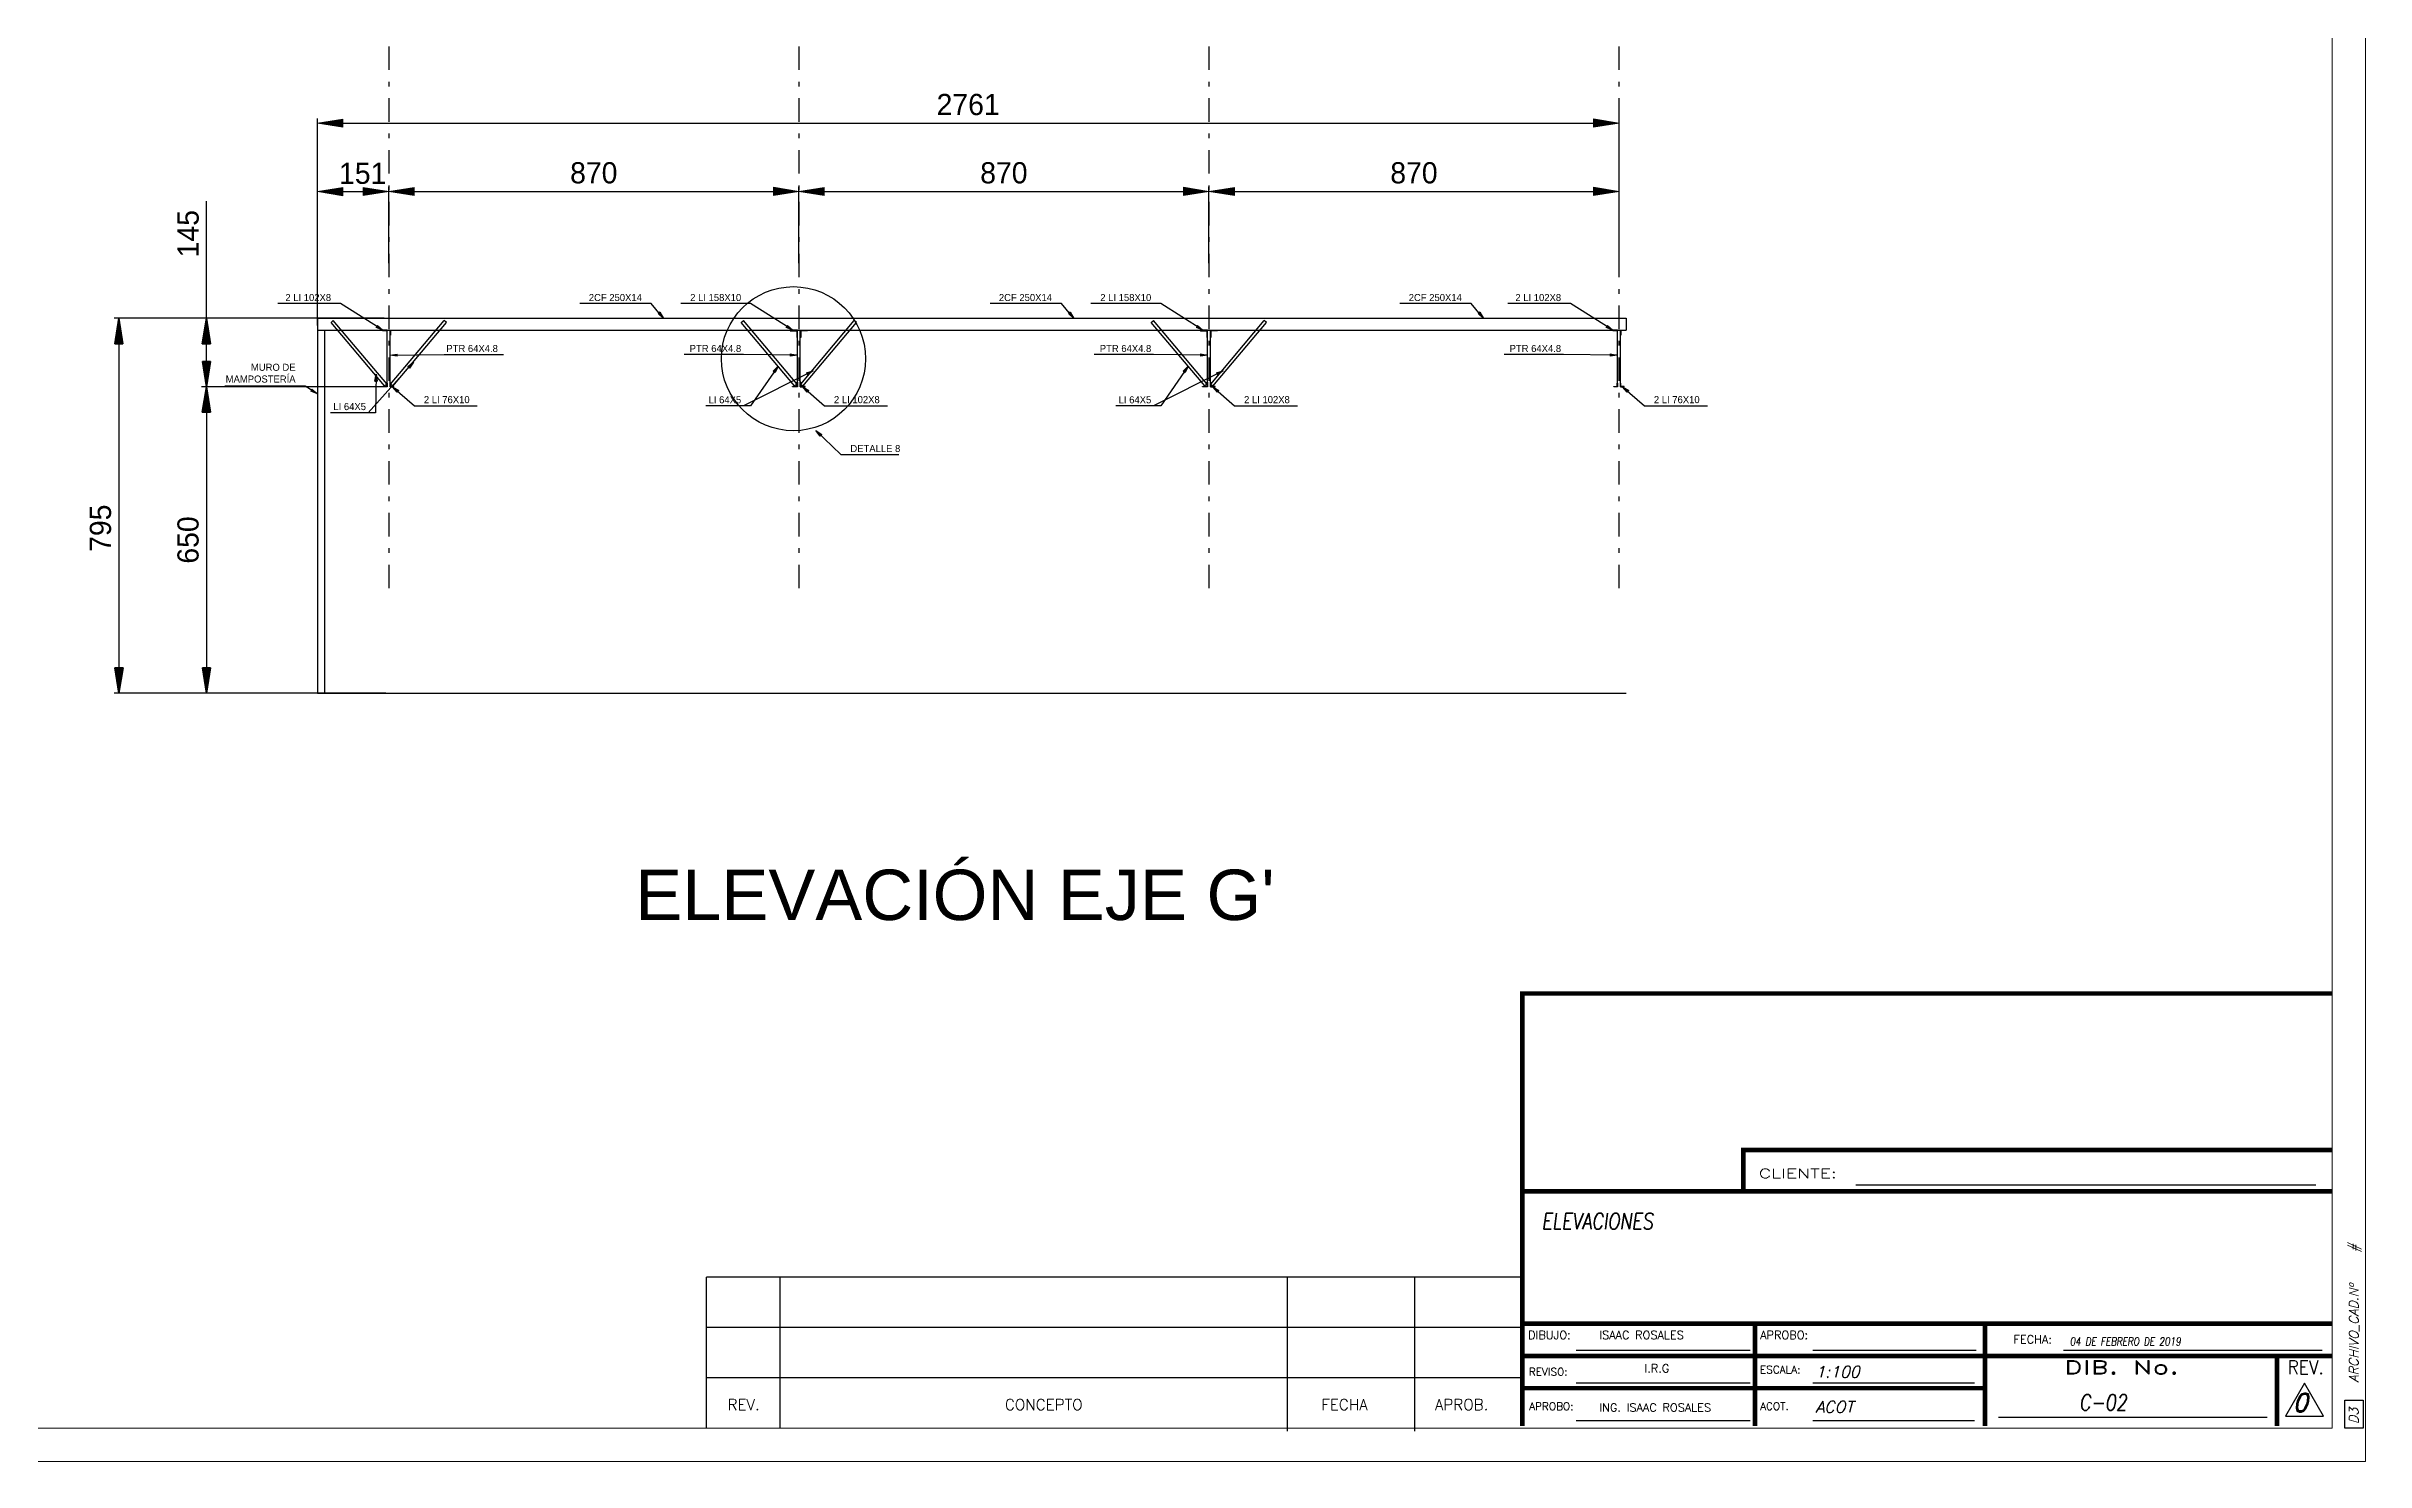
# Model space of a CAD drawing. Header units: millimetres. Extents: x 0 to 11971, y -30495 to 57.
# Drawn here: x 137.89 to 187.09, y 0 to 30.03 of the extents above; entities that cross this region are included whole.
import ezdxf
from ezdxf.enums import TextEntityAlignment as Align

# ---------------------------------------------------------------- set-up
doc = ezdxf.new("R2010")
doc.units = ezdxf.units.MM
for name, pattern in [('CENTER', [50.8, 31.75, -6.35, 6.35, -6.35]), ('DASHDOT', [1, 0.5, -0.25, 0, -0.25]), ('HIDDEN', [9.525, 6.35, -3.175]), ('PHANTOM', [2.5, 1.25, -0.25, 0.25, -0.25, 0.25, -0.25])]:
    doc.linetypes.add(name, pattern=pattern)
for name, color, linetype in [('1', 2, 'CENTER'), ('2', 4, 'Continuous'), ('3', 4, 'Continuous'), ('4', 3, 'HIDDEN'), ('6', 7, 'Continuous'), ('7', 1, 'PHANTOM'), ('ACERO', 5, 'Continuous'), ('C', 11, 'Continuous'), ('EJES', 250, 'DASHDOT'), ('MEM', 7, 'Continuous'), ('Muro', 242, 'Continuous')]:
    doc.layers.add(name, color=color, linetype=linetype)
doc.styles.add('LEROY', font='stylu.ttf')
doc.styles.add('ROMAND', font='romand.shx', dxfattribs={"width": 0.8, "oblique": 8})
doc.styles.add('SWISS', font='SAS_____.pfb')
doc.dimstyles.new('LEROY', dxfattribs={"dimtxt": 0.15, "dimasz": 0.18, "dimexe": 0.1, "dimexo": 0.1, "dimgap": 0.05, "dimtad": 1, "dimdec": 0, "dimlfac": 100, "dimzin": 0, "dimdsep": 46, "dimtxsty": 'LEROY', "dimblk1": 'FLECHA', "dimblk2": 'FLECHA', "dimsah": 1, "dimcen": 0.2, "dimclrd": 256, "dimclre": 256, "dimclrt": 5, "dimadec": 0, "dimazin": 0, "dimtfac": 0.5, "dimtdec": 0, "dimtix": 1, "dimtofl": 0, "dimtmove": 0, "dimatfit": 3, "dimldrblk": 'FLECHA', "dimfxl": 1, "dimtolj": 1, "dimtzin": 0, "dimarcsym": 0})
doc.dimstyles.new('LEROY_CONC', dxfattribs={"dimtxt": 0.15, "dimasz": 0.15, "dimexe": 0.08, "dimexo": 0.08, "dimgap": 0.05, "dimtad": 1, "dimdec": 0, "dimlfac": 20, "dimzin": 0, "dimdsep": 46, "dimtxsty": 'LEROY', "dimblk1": 'FLECHA', "dimblk2": 'FLECHA', "dimsah": 1, "dimcen": 0.2, "dimclrd": 256, "dimclre": 256, "dimclrt": 5, "dimadec": 0, "dimazin": 0, "dimtfac": 0.5, "dimtdec": 0, "dimtix": 1, "dimtofl": 0, "dimtmove": 0, "dimatfit": 3, "dimldrblk": 'FLECHA', "dimfxl": 1, "dimtolj": 1, "dimtzin": 0, "dimarcsym": 0})

# ---------------------------------------------------------------- blocks, each defined once
blk = doc.blocks.new('FLECHA')
at = {"linetype": 'Continuous'}
blk.add_hatch(color=5, dxfattribs=at).paths.add_polyline_path([(0, 0), (-1, 0.162), (-1, -0.157)])
at = {"color": 5, "linetype": 'Continuous'}
blk.add_line((-1, 0.162), (-1, -0.157), dxfattribs=at)
blk.add_lwpolyline([(-1, 0.162), (0, 0), (-1, -0.157)], dxfattribs=at)
blk = doc.blocks.new('*D93')
at = {"layer": 'C', "lineweight": -2, "transparency": 16777216}
for p, q in [((143.536, 24.261), (139.328, 24.261)), ((139.428, 23.721), (139.428, 16.847)), ((143.236, 16.307), (139.328, 16.307))]:
    blk.add_line(p, q, dxfattribs=at)
at = {"layer": 'Defpoints', "color": 0, "transparency": 16777216}
for p in [(143.636, 24.261), (139.428, 16.307), (143.336, 16.307)]:
    blk.add_point(p, dxfattribs=at)
at = {"layer": 'C', "lineweight": -2, "transparency": 16777216, "xscale": 0.54, "yscale": 0.54, "zscale": 0.54}
for p, rotation in [((139.428, 24.261), 90), ((139.428, 16.307), 270)]:
    blk.add_blockref('FLECHA', p, dxfattribs=dict(at, rotation=rotation))
at = {"layer": 'C', "color": 7, "transparency": 16777216, "insert": (139.037, 19.807), "char_height": 0.45, "attachment_point": 5, "rotation": 90, "style": 'LEROY'}
blk.add_mtext('\\A1;795', dxfattribs=at)
blk = doc.blocks.new('*D94')
at = {"layer": 'C', "lineweight": -2, "transparency": 16777216}
for p, q in [((145.019, 22.807), (141.182, 22.807)), ((141.282, 22.267), (141.282, 16.847)), ((145.09, 16.307), (141.182, 16.307))]:
    blk.add_line(p, q, dxfattribs=at)
at = {"layer": 'Defpoints', "color": 0, "transparency": 16777216}
for p in [(145.119, 22.807), (141.282, 16.307), (145.19, 16.307)]:
    blk.add_point(p, dxfattribs=at)
at = {"layer": 'C', "lineweight": -2, "transparency": 16777216, "xscale": 0.54, "yscale": 0.54, "zscale": 0.54}
for p, rotation in [((141.282, 22.807), 90), ((141.282, 16.307), 270)]:
    blk.add_blockref('FLECHA', p, dxfattribs=dict(at, rotation=rotation))
at = {"layer": 'C', "color": 7, "transparency": 16777216, "insert": (140.895, 19.557), "char_height": 0.45, "attachment_point": 5, "rotation": 90, "style": 'LEROY'}
blk.add_mtext('\\A1;650', dxfattribs=at)
blk = doc.blocks.new('*D95')
at = {"layer": 'C', "lineweight": -2, "transparency": 16777216}
for p, q in [((141.282, 24.261), (141.282, 26.746)), ((145.051, 24.261), (141.182, 24.261)), ((141.282, 23.347), (141.282, 23.721)), ((145.09, 22.807), (141.182, 22.807))]:
    blk.add_line(p, q, dxfattribs=at)
at = {"layer": 'Defpoints', "color": 0, "transparency": 16777216}
for p in [(145.151, 24.261), (141.282, 22.807), (145.19, 22.807)]:
    blk.add_point(p, dxfattribs=at)
at = {"layer": 'C', "lineweight": -2, "transparency": 16777216, "xscale": 0.54, "yscale": 0.54, "zscale": 0.54}
for p, rotation in [((141.282, 24.261), 90), ((141.282, 22.807), 270)]:
    blk.add_blockref('FLECHA', p, dxfattribs=dict(at, rotation=rotation))
at = {"layer": 'C', "color": 7, "transparency": 16777216, "insert": (140.897, 26.057), "char_height": 0.45, "attachment_point": 5, "rotation": 90, "style": 'LEROY'}
blk.add_mtext('\\A1;145', dxfattribs=at)
blk = doc.blocks.new('*D96')
at = {"layer": 'C', "lineweight": -2, "transparency": 16777216}
for p, q in [((143.636, 24.107), (143.636, 28.504)), ((144.176, 28.404), (170.711, 28.404)), ((171.251, 26.881), (171.251, 28.504))]:
    blk.add_line(p, q, dxfattribs=at)
at = {"layer": 'Defpoints', "color": 0, "transparency": 16777216}
for p in [(171.251, 28.404), (171.251, 26.781), (143.636, 24.007)]:
    blk.add_point(p, dxfattribs=at)
at = {"layer": 'C', "lineweight": -2, "transparency": 16777216, "xscale": 0.54, "yscale": 0.54, "zscale": 0.54, "rotation": 180}
blk.add_blockref('FLECHA', (143.636, 28.404), dxfattribs=at)
at = {"layer": 'C', "lineweight": -2, "transparency": 16777216, "xscale": 0.54, "yscale": 0.54, "zscale": 0.54}
blk.add_blockref('FLECHA', (171.251, 28.404), dxfattribs=at)
at = {"layer": 'C', "color": 7, "transparency": 16777216, "insert": (157.443, 28.795), "char_height": 0.45, "attachment_point": 5, "style": 'LEROY'}
blk.add_mtext('\\A1;2761', dxfattribs=at)
blk = doc.blocks.new('*D97')
at = {"layer": 'C', "lineweight": -2, "transparency": 16777216}
for p, q in [((162.551, 26.035), (162.551, 27.053)), ((163.091, 26.953), (170.711, 26.953)), ((171.251, 25.43), (171.251, 27.053))]:
    blk.add_line(p, q, dxfattribs=at)
at = {"layer": 'Defpoints', "color": 0, "transparency": 16777216}
for p in [(171.251, 26.953), (162.551, 25.935), (171.251, 25.33)]:
    blk.add_point(p, dxfattribs=at)
at = {"layer": 'C', "lineweight": -2, "transparency": 16777216, "xscale": 0.54, "yscale": 0.54, "zscale": 0.54, "rotation": 180}
blk.add_blockref('FLECHA', (162.551, 26.953), dxfattribs=at)
at = {"layer": 'C', "lineweight": -2, "transparency": 16777216, "xscale": 0.54, "yscale": 0.54, "zscale": 0.54}
blk.add_blockref('FLECHA', (171.251, 26.953), dxfattribs=at)
at = {"layer": 'C', "color": 7, "transparency": 16777216, "insert": (166.901, 27.346), "char_height": 0.45, "attachment_point": 5, "style": 'LEROY'}
blk.add_mtext('\\A1;870', dxfattribs=at)
blk = doc.blocks.new('*D98')
at = {"layer": 'C', "lineweight": -2, "transparency": 16777216}
for p, q in [((153.851, 26.035), (153.851, 27.053)), ((154.391, 26.953), (162.011, 26.953)), ((162.551, 25.43), (162.551, 27.053))]:
    blk.add_line(p, q, dxfattribs=at)
at = {"layer": 'Defpoints', "color": 0, "transparency": 16777216}
for p in [(162.551, 26.953), (153.851, 25.935), (162.551, 25.33)]:
    blk.add_point(p, dxfattribs=at)
at = {"layer": 'C', "lineweight": -2, "transparency": 16777216, "xscale": 0.54, "yscale": 0.54, "zscale": 0.54, "rotation": 180}
blk.add_blockref('FLECHA', (153.851, 26.953), dxfattribs=at)
at = {"layer": 'C', "lineweight": -2, "transparency": 16777216, "xscale": 0.54, "yscale": 0.54, "zscale": 0.54}
blk.add_blockref('FLECHA', (162.551, 26.953), dxfattribs=at)
at = {"layer": 'C', "color": 7, "transparency": 16777216, "insert": (158.201, 27.346), "char_height": 0.45, "attachment_point": 5, "style": 'LEROY'}
blk.add_mtext('\\A1;870', dxfattribs=at)
blk = doc.blocks.new('*D99')
at = {"layer": 'C', "lineweight": -2, "transparency": 16777216}
for p, q in [((145.151, 26.035), (145.151, 27.053)), ((145.691, 26.953), (153.311, 26.953)), ((153.851, 25.43), (153.851, 27.053))]:
    blk.add_line(p, q, dxfattribs=at)
at = {"layer": 'Defpoints', "color": 0, "transparency": 16777216}
for p in [(153.851, 26.953), (145.151, 25.935), (153.851, 25.33)]:
    blk.add_point(p, dxfattribs=at)
at = {"layer": 'C', "lineweight": -2, "transparency": 16777216, "xscale": 0.54, "yscale": 0.54, "zscale": 0.54, "rotation": 180}
blk.add_blockref('FLECHA', (145.151, 26.953), dxfattribs=at)
at = {"layer": 'C', "lineweight": -2, "transparency": 16777216, "xscale": 0.54, "yscale": 0.54, "zscale": 0.54}
blk.add_blockref('FLECHA', (153.851, 26.953), dxfattribs=at)
at = {"layer": 'C', "color": 7, "transparency": 16777216, "insert": (149.501, 27.346), "char_height": 0.45, "attachment_point": 5, "style": 'LEROY'}
blk.add_mtext('\\A1;870', dxfattribs=at)
blk = doc.blocks.new('*D100')
at = {"layer": 'C', "lineweight": -2, "transparency": 16777216}
for p, q in [((143.636, 26.035), (143.636, 27.051)), ((144.176, 26.951), (144.611, 26.951)), ((145.151, 25.43), (145.151, 27.051))]:
    blk.add_line(p, q, dxfattribs=at)
at = {"layer": 'Defpoints', "color": 0, "transparency": 16777216}
for p in [(145.151, 26.951), (143.636, 25.935), (145.151, 25.33)]:
    blk.add_point(p, dxfattribs=at)
at = {"layer": 'C', "lineweight": -2, "transparency": 16777216, "xscale": 0.54, "yscale": 0.54, "zscale": 0.54, "rotation": 180}
blk.add_blockref('FLECHA', (143.636, 26.951), dxfattribs=at)
at = {"layer": 'C', "lineweight": -2, "transparency": 16777216, "xscale": 0.54, "yscale": 0.54, "zscale": 0.54}
blk.add_blockref('FLECHA', (145.151, 26.951), dxfattribs=at)
at = {"layer": 'C', "color": 7, "transparency": 16777216, "insert": (144.598, 27.336), "char_height": 0.45, "attachment_point": 5, "style": 'LEROY'}
blk.add_mtext('\\A1;151', dxfattribs=at)

msp = doc.modelspace()

# ---------------------------------------------------------------- linework, layer by layer
at = {"layer": '4', "color": 4, "linetype": 'Continuous'}
for p, q in [((169.2025, 3.9116), (151.8937, 3.9116)), ((151.8937, 1.7767), (151.8937, 3.9116)), ((153.4583, 1.7767), (153.4583, 3.9116)), ((164.2216, 1.7105), (164.2216, 3.9116)), ((166.9161, 0.6431), (166.9161, 3.9116)), ((169.2025, 2.8441), (151.8937, 2.8441)), ((151.8937, 0.7093), (151.8937, 2.8441)), ((153.4583, 0.7093), (153.4583, 2.8441)), ((164.2216, 0.6431), (164.2216, 2.8441)), ((169.2025, 1.7767), (151.8937, 1.7767))]:
    msp.add_line(p, q, dxfattribs=at)
at = {"layer": '6', "lineweight": 0}
for points in [[(101.7307, 57.3838), (187.0905, 57.3838), (187.0905, 0), (101.7307, 0)], [(102.44, 56.6745), (186.3812, 56.6745), (186.3812, 0.7093), (102.44, 0.7093)]]:
    msp.add_lwpolyline(points, close=True, dxfattribs=at)
at = {"layer": '6', "const_width": 0.0976}
for points in [[(186.3812, 9.934), (169.2025, 9.934), (169.2025, 0.759)], [(186.3812, 6.6154), (173.8876, 6.6154), (173.8876, 5.7369)], [(186.3812, 5.7369), (169.2025, 5.7369)], [(186.3812, 2.926), (169.2025, 2.926)], [(174.1352, 0.759), (174.1352, 2.926)], [(179.0155, 0.759), (179.0155, 2.926)], [(185.2099, 0.759), (185.2099, 2.2428)], [(179.0155, 1.5595), (169.2025, 1.5595)]]:
    msp.add_lwpolyline(points, dxfattribs=at)
at = {"layer": '6', "const_width": 0.0976, "flags": 128}
msp.add_lwpolyline([(186.3812, 2.2428), (169.2025, 2.2428)], dxfattribs=at)
at = {"layer": '7', "color": 7, "linetype": 'Continuous'}
msp.add_line((176.2725, 5.8759), (186.0374, 5.8759), dxfattribs=at)
at = {"layer": '7', "color": 1, "linetype": 'Continuous'}
for p, q in [((170.3419, 2.368), (174.0332, 2.368)), ((175.3652, 2.368), (178.8267, 2.368)), ((180.6811, 2.3675), (186.1676, 2.3675)), ((170.3419, 1.6737), (174.0332, 1.6737)), ((175.3652, 1.6737), (178.7902, 1.6737)), ((170.3419, 0.8698), (174.0332, 0.8698)), ((175.3652, 0.8698), (178.7902, 0.8698)), ((179.3014, 0.9423), (184.9989, 0.9423))]:
    msp.add_line(p, q, dxfattribs=at)
at = {"layer": '7'}
for points in [[(185.7909, 1.6651), (185.3881, 0.9674), (186.1937, 0.9674)], [(186.6497, 0.7093), (186.6497, 1.3023), (187.0407, 1.3023), (187.0407, 0.7093)]]:
    msp.add_lwpolyline(points, close=True, dxfattribs=at)
at = {"layer": 'ACERO'}
for p, q in [((143.636, 24.2614), (171.4009, 24.2614)), ((143.636, 24.2614), (143.636, 24.0074)), ((143.9266, 24.1711), (143.9752, 24.2121)), ((145.0617, 22.8265), (143.9266, 24.1711)), ((145.1102, 22.8674), (143.9752, 24.2121)), ((145.1911, 22.8668), (146.3266, 24.2121)), ((145.2361, 22.8216), (146.3752, 24.1711)), ((146.3752, 24.1711), (146.3266, 24.2121)), ((152.6266, 24.1711), (152.6752, 24.2121)), ((153.7617, 22.8265), (152.6266, 24.1711)), ((153.8102, 22.8674), (152.6752, 24.2121)), ((153.8911, 22.8668), (155.0266, 24.2121)), ((153.9361, 22.8216), (155.0752, 24.1711)), ((155.0752, 24.1711), (155.0266, 24.2121)), ((161.3266, 24.1711), (161.3752, 24.2121)), ((162.4617, 22.8265), (161.3266, 24.1711)), ((162.5102, 22.8674), (161.3752, 24.2121)), ((162.5911, 22.8668), (163.7266, 24.2121)), ((162.6361, 22.8216), (163.7752, 24.1711)), ((163.7752, 24.1711), (163.7266, 24.2121)), ((171.4009, 24.2614), (171.4009, 24.0074)), ((143.636, 24.0074), (171.4009, 24.0074)), ((145.1194, 22.8074), (145.1193, 24.0074)), ((145.1827, 22.8074), (145.1825, 24.0074)), ((153.8194, 22.8074), (153.8193, 24.0074)), ((153.8827, 22.8074), (153.8825, 24.0074)), ((162.5194, 22.8074), (162.5193, 24.0074)), ((162.5827, 22.8074), (162.5825, 24.0074)), ((171.2194, 22.8074), (171.2193, 24.0074)), ((171.2827, 22.8074), (171.2825, 24.0074)), ((145.0617, 22.8265), (145.1102, 22.8674)), ((145.2361, 22.8216), (145.1875, 22.8626)), ((153.7617, 22.8265), (153.8102, 22.8674)), ((153.9361, 22.8216), (153.8875, 22.8626)), ((162.4617, 22.8265), (162.5102, 22.8674)), ((162.6361, 22.8216), (162.5875, 22.8626))]:
    msp.add_line(p, q, dxfattribs=at)
for points in [[(145.1113, 23.9094, 0.4142136), (145.1153, 23.9054), (145.1193, 23.9054), (145.1193, 24.0074), (145.0173, 24.0074), (145.0173, 24.0034, 0.4142136), (145.0213, 23.9995), (145.1034, 23.9995, -0.4142136), (145.1113, 23.9915)], [(145.1905, 23.9094, -0.4142136), (145.1865, 23.9054), (145.1825, 23.9054), (145.1825, 24.0074), (145.2845, 24.0074), (145.2845, 24.0034, -0.4142136), (145.2805, 23.9995), (145.1984, 23.9995, 0.4142136), (145.1905, 23.9915)], [(153.8096, 23.9883), (153.8096, 23.8602, 0.4142136), (153.8144, 23.8554), (153.8192, 23.8554), (153.8192, 24.0074), (153.6672, 24.0074), (153.6672, 24.0026, 0.4142136), (153.6719, 23.9979), (153.8001, 23.9979, -0.4142136)], [(153.892, 23.9883), (153.892, 23.8602, -0.4142136), (153.8873, 23.8554), (153.8825, 23.8554), (153.8825, 24.0074), (154.0345, 24.0074), (154.0345, 24.0026, -0.4142136), (154.0298, 23.9979), (153.9016, 23.9979, 0.4142136)], [(162.5096, 23.9883), (162.5096, 23.8602, 0.4142136), (162.5144, 23.8554), (162.5192, 23.8554), (162.5192, 24.0074), (162.3672, 24.0074), (162.3672, 24.0026, 0.4142136), (162.3719, 23.9979), (162.5001, 23.9979, -0.4142136)], [(162.5922, 23.9883), (162.5922, 23.8602, -0.4142136), (162.5874, 23.8554), (162.5827, 23.8554), (162.5827, 24.0074), (162.7347, 24.0074), (162.7347, 24.0026, -0.4142136), (162.7299, 23.9979), (162.6017, 23.9979, 0.4142136)], [(171.2113, 23.9094, 0.4142136), (171.2153, 23.9054), (171.2193, 23.9054), (171.2193, 24.0074), (171.1173, 24.0074), (171.1173, 24.0034, 0.4142136), (171.1213, 23.9995), (171.2034, 23.9995, -0.4142136), (171.2113, 23.9915)], [(171.2905, 23.9094, -0.4142136), (171.2865, 23.9054), (171.2825, 23.9054), (171.2825, 24.0074), (171.3845, 24.0074), (171.3845, 24.0034, -0.4142136), (171.3805, 23.9995), (171.2984, 23.9995, 0.4142136), (171.2905, 23.9915)], [(145.1115, 22.8796, -0.4142136), (145.1155, 22.8836), (145.1194, 22.8836), (145.1194, 22.8074), (145.0432, 22.8074), (145.0432, 22.8114, -0.4142136), (145.0472, 22.8153), (145.1035, 22.8153, 0.4142136), (145.1115, 22.8233)], [(145.1906, 22.8796, 0.4142136), (145.1866, 22.8836), (145.1827, 22.8836), (145.1827, 22.8074), (145.2589, 22.8074), (145.2589, 22.8114, 0.4142136), (145.2549, 22.8153), (145.1985, 22.8153, -0.4142136), (145.1906, 22.8233)], [(153.8113, 22.9054, -0.4142136), (153.8153, 22.9094), (153.8193, 22.9094), (153.8193, 22.8074), (153.7173, 22.8074), (153.7173, 22.8114, -0.4142136), (153.7213, 22.8153), (153.8034, 22.8153, 0.4142136), (153.8113, 22.8233)], [(153.8905, 22.9054, 0.4142136), (153.8865, 22.9094), (153.8825, 22.9094), (153.8825, 22.8074), (153.9845, 22.8074), (153.9845, 22.8114, 0.4142136), (153.9805, 22.8153), (153.8984, 22.8153, -0.4142136), (153.8905, 22.8233)], [(162.5113, 22.9054, -0.4142136), (162.5153, 22.9094), (162.5193, 22.9094), (162.5193, 22.8074), (162.4173, 22.8074), (162.4173, 22.8114, -0.4142136), (162.4213, 22.8153), (162.5034, 22.8153, 0.4142136), (162.5113, 22.8233)], [(162.5905, 22.9054, 0.4142136), (162.5865, 22.9094), (162.5825, 22.9094), (162.5825, 22.8074), (162.6845, 22.8074), (162.6845, 22.8114, 0.4142136), (162.6805, 22.8153), (162.5984, 22.8153, -0.4142136), (162.5905, 22.8233)], [(171.2115, 22.8796, -0.4142136), (171.2155, 22.8836), (171.2194, 22.8836), (171.2194, 22.8074), (171.1432, 22.8074), (171.1432, 22.8114, -0.4142136), (171.1472, 22.8153), (171.2035, 22.8153, 0.4142136), (171.2115, 22.8233)], [(171.2906, 22.8796, 0.4142136), (171.2866, 22.8836), (171.2827, 22.8836), (171.2827, 22.8074), (171.3589, 22.8074), (171.3589, 22.8114, 0.4142136), (171.3549, 22.8153), (171.2985, 22.8153, -0.4142136), (171.2906, 22.8233)]]:
    msp.add_lwpolyline(points, format="xyb", close=True, dxfattribs=at)
at = {"layer": 'C'}
msp.add_circle((153.7365, 23.4039), 1.5289, dxfattribs=at)
at = {"layer": 'EJES'}
for p, q in [((145.1509, 30.0316), (145.1509, 18.3497)), ((153.8509, 30.0316), (153.8509, 18.3497)), ((162.5509, 30.0316), (162.5509, 18.3497)), ((171.2509, 30.0316), (171.2509, 18.3497))]:
    msp.add_line(p, q, dxfattribs=at)
at = {"layer": 'Muro'}
for p, q in [((143.636, 24.0074), (143.636, 16.3074)), ((143.786, 24.0074), (143.786, 16.3074)), ((143.636, 16.3074), (171.4009, 16.3074))]:
    msp.add_line(p, q, dxfattribs=at)

# ---------------------------------------------------------------- texts
at = {"layer": '1', "color": 1, "linetype": 'Continuous', "style": 'ROMAND', "width": 1.359613}
msp.add_text('CLIENTE:', height=0.19521, dxfattribs=at).set_placement((174.2162, 6.0181), (175.8718, 6.0181), align=Align.FIT)
at = {"layer": '1', "style": 'ROMAND', "oblique": 15}
for tag, p, s in [('1:100', (175.4165, 1.7839), 'ESCALA'), ('ACOT', (175.4165, 1.0404), 'mm')]:
    msp.add_attdef(tag, p, s, height=0.24402, dxfattribs=at)
at = {"layer": '2', "color": 2, "linetype": 'CENTER', "style": 'ROMAND'}
for s, height, p in [('DIBUJO:', 0.17569, (169.3212, 2.5999)), ('ISAAC ROSALES', 0.175691, (170.8328, 2.5999)), ('APROBO:', 0.17569, (174.246, 2.5999)), ('FECHA:', 0.17569, (179.6209, 2.5075)), ('REVISO:', 0.16268, (169.3376, 1.8241)), ('I.R.G', 0.17569, (171.792, 1.8916)), ('ESCALA:', 0.16268, (174.2415, 1.8718)), ('APROBO:', 0.16268, (169.3445, 1.0935)), ('ING. ISAAC ROSALES ', 0.175691, (170.8328, 1.0605)), ('ACOT.', 0.16268, (174.2447, 1.0951))]:
    msp.add_text(s, height=height, dxfattribs=at).set_placement(p)
for s, width, p, p2 in [('DIB. No.', 1.349923, (180.6893, 1.8559), (183.1363, 1.8559)), ('REV.', 0.833399, (185.4372, 1.8559), (186.2041, 1.8559))]:
    msp.add_text(s, height=0.29282, dxfattribs=dict(at, width=width)).set_placement(p, p2, align=Align.FIT)
at = {"layer": '2', "style": 'ROMAND', "oblique": 15}
msp.add_attdef('#', (186.937, 4.4419), '', height=0.1952, rotation=90, dxfattribs=at)
at = {"layer": '2', "style": 'ROMAND', "oblique": 15, "flags": 2}
for tag, p, s, height in [('ARCHIVO_CAD.Nº', (186.937, 1.6788), 'ARCHIVO CAD.No. ESRO ESTRUCTURAS Y MONTAJE', 0.195212), ('D3', (186.937, 0.7989), 'D3', 0.19521)]:
    msp.add_attdef(tag, p, s, height=height, rotation=90, dxfattribs=at)
at = {"layer": '3', "color": 3, "linetype": 'Continuous', "style": 'ROMAND'}
for s, p in [('REV.', (152.3391, 1.0925)), ('APROB.', (167.3452, 1.0925))]:
    msp.add_text(s, height=0.23425, dxfattribs=at).set_placement(p)
at = {"layer": '3', "linetype": 'Continuous', "style": 'ROMAND'}
for s, p in [('CONCEPTO', (158.2239, 1.0925)), ('FECHA', (164.937, 1.0925))]:
    msp.add_text(s, height=0.23425, dxfattribs=at).set_placement(p)
at = {"layer": '6', "lineweight": 0, "style": 'ROMAND', "oblique": 8, "width": 0.8}
for s, height, p in [('ELEVACIONES', 0.339462, (169.6119, 4.9316)), ('04 DE FEBRERO DE 2019', 0.169731, (180.815, 2.4648)), ('C-02', 0.33946, (181.0152, 1.0871))]:
    msp.add_text(s, height=height, dxfattribs=at).set_placement(p)
at = {"layer": '7', "style": 'ROMAND', "oblique": 15}
msp.add_attdef('0', text='0', height=0.3904, dxfattribs=at).set_placement((185.7035, 1.2535), align=Align.MIDDLE)
at = {"layer": 'C', "char_height": 0.15, "style": 'LEROY'}
for s, insert, width, attachment_point in [('{\\C5;2 LI 102X8}', (143.9281, 24.7009), 2.6345, 6), ('{\\C5;2CF 250X14}', (150.5215, 24.7009), 2.6345, 6), ('{\\C5;2 LI 158X10}', (152.6281, 24.7009), 2.6345, 6), ('{\\C5;2 LI 158X10}', (161.3281, 24.7009), 2.6345, 6), ('{\\C5;2CF 250X14}', (167.9163, 24.7009), 2.6345, 6), ('{\\C5;2 LI 102X8}', (170.0229, 24.7009), 2.6345, 6), ('{\\C5;PTR 64X4.8}', (146.3737, 23.619), 2.6345, 4), ('{\\C5;PTR 64X4.8}', (152.6281, 23.619), 2.6345, 6), ('{\\C5;PTR 64X4.8}', (161.3281, 23.619), 2.6345, 6), ('{\\C5;PTR 64X4.8}', (170.0229, 23.619), 2.6345, 6), ('{\\C5;MURO DE MAMPOSTERÍA}', (143.1743, 23.0966), 0.996816, 6), ('{\\C5;LI 64X5}', (144.6678, 22.3869), 2.6345, 6), ('{\\C5;2 LI 76X10}', (145.8966, 22.5341), 2.6345, 4), ('{\\C5;LI 64X5}', (152.6281, 22.531), 2.6345, 6), ('{\\C5;2 LI 102X8}', (154.5966, 22.5341), 2.6345, 4), ('{\\C5;LI 64X5}', (161.3281, 22.531), 2.6345, 6), ('{\\C5;2 LI 102X8}', (163.2966, 22.5341), 2.6345, 4), ('{\\C5;2 LI 76X10}', (171.9914, 22.5341), 2.6345, 4), ('{\\C7;DETALLE 8}', (154.9447, 21.4968), 2.6345, 4)]:
    msp.add_mtext(s, dxfattribs=dict(at, insert=insert, width=width, attachment_point=attachment_point))
at = {"layer": 'C', "color": 2, "insert": (159.2215, 24.7009), "char_height": 0.15, "width": 2.6345, "attachment_point": 6, "style": 'LEROY'}
msp.add_mtext('{\\C5;2CF 250X14}', dxfattribs=at)
at = {"layer": 'MEM', "style": 'SWISS'}
msp.add_text("ELEVACIÓN EJE G'", height=1.069266, dxfattribs=at).set_placement((150.3812, 11.4928))

# ---------------------------------------------------------------- dimensions: what is measured, and where the dimension line sits
at = {"layer": 'C'}
for base, p1, p2, picture, middle in [((171.2509, 28.4042), (143.636, 24.0074), (171.2509, 26.7811), '*D96', (157.4434, 28.4042)), ((145.1509, 26.9514), (143.636, 25.9354), (145.1509, 25.3304), '*D100', (144.5978, 26.9514)), ((153.8509, 26.9535), (145.1509, 25.9354), (153.8509, 25.3304), '*D99', (149.5009, 26.9535)), ((162.5509, 26.9535), (153.8509, 25.9354), (162.5509, 25.3304), '*D98', (158.2009, 26.9535)), ((171.2509, 26.9535), (162.5509, 25.9354), (171.2509, 25.3304), '*D97', (166.9009, 26.9535))]:
    dim = msp.add_linear_dim(base=base, p1=p1, p2=p2, dimstyle='LEROY', override={"dimtxt": 0.45, "dimasz": 0.54, "dimgap": 0.15, "dimclrt": 7, "dimfxl": 0.1}, dxfattribs=at)
    dim.commit()
    dim.dimension.update_dxf_attribs({"geometry": picture, "text_midpoint": middle, "dimtype": 160})
for base, p1, p2, picture, middle in [((141.2819, 22.8074), (145.1509, 24.2614), (145.1901, 22.8074), '*D95', (141.2819, 26.0574)), ((139.4277, 16.3074), (143.636, 24.2614), (143.336, 16.3074), '*D93', (139.4277, 19.8074)), ((141.2819, 16.3074), (145.1194, 22.8074), (145.1901, 16.3074), '*D94', (141.2819, 19.5574))]:
    dim = msp.add_linear_dim(base=base, p1=p1, p2=p2, angle=90, dimstyle='LEROY', override={"dimtxt": 0.45, "dimasz": 0.54, "dimgap": 0.15, "dimclrt": 7, "dimfxl": 0.1}, dxfattribs=at)
    dim.commit()
    dim.dimension.update_dxf_attribs({"geometry": picture, "text_midpoint": middle, "dimtype": 160})

# ---------------------------------------------------------------- leaders
at = {"layer": 'C', "annotation_type": 0, "has_hookline": 1}
for points, hookline_direction, text_width in [([(145.0243, 24.0074), (144.1281, 24.5728), (143.9781, 24.5728)], 1, 1.132), ([(150.9832, 24.2605), (150.7215, 24.5719), (150.5715, 24.5719)], 1, 1.3133), ([(153.7243, 24.0074), (152.8281, 24.5721), (152.6781, 24.5721)], 1, 1.2825), ([(159.6832, 24.2605), (159.4215, 24.5719), (159.2715, 24.5719)], 1, 1.3133), ([(162.4243, 24.0074), (161.5281, 24.5721), (161.3781, 24.5721)], 1, 1.2825), ([(168.378, 24.2605), (168.1163, 24.5719), (167.9663, 24.5719)], 1, 1.3133), ([(171.119, 24.0074), (170.2229, 24.5728), (170.0729, 24.5728)], 1, 1.132), ([(145.1825, 23.4783), (146.3237, 23.4905)], 0, 1.2103), ([(153.8193, 23.4783), (152.6781, 23.4905)], 1, 1.2103), ([(153.4124, 23.2459), (152.8281, 22.4027), (152.6781, 22.4027)], 1, 0.7501), ([(162.5193, 23.4783), (161.3781, 23.4905)], 1, 1.2103), ([(162.1124, 23.2459), (161.5281, 22.4027), (161.3781, 22.4027)], 1, 0.7501), ([(171.2141, 23.4783), (170.0729, 23.4905)], 1, 1.2103), ([(143.636, 22.6562), (143.3743, 22.8188), (143.2243, 22.8188)], 1, 1.4996), ([(144.8823, 23.076), (144.8678, 22.2585), (144.7178, 22.2585)], 1, 0.7501), ([(145.2335, 22.8074), (145.6966, 22.4032), (145.8466, 22.4032)], 0, 1.1336), ([(153.9335, 22.8074), (154.3966, 22.406), (154.5466, 22.406)], 0, 1.132), ([(162.6335, 22.8074), (163.0966, 22.406), (163.2466, 22.406)], 0, 1.132), ([(171.3283, 22.8074), (171.7914, 22.4032), (171.9414, 22.4032)], 0, 1.1336), ([(154.2135, 21.8837), (154.7447, 21.3691), (154.8947, 21.3691)], 0, 1.0286)]:
    msp.add_leader(points, dimstyle='LEROY_CONC', dxfattribs=dict(at, hookline_direction=hookline_direction, text_width=text_width))
at = {"layer": 'C'}
for points in [[(145.6762, 23.3327), (144.7178, 22.2585)], [(154.1553, 23.1481), (152.6781, 22.4027)], [(162.8553, 23.1481), (161.3781, 22.4027)]]:
    msp.add_leader(points, dimstyle='LEROY_CONC', dxfattribs=at)

doc.saveas('drawing.dxf')
